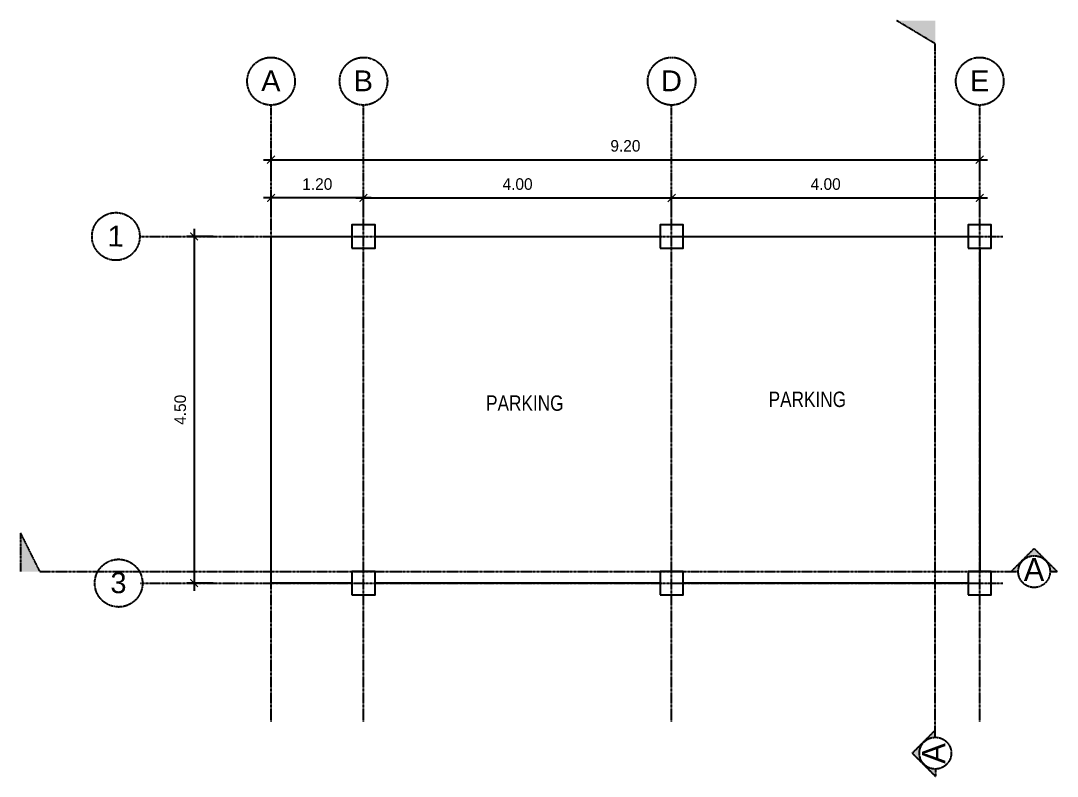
# Model space of a CAD drawing. Header units: millimetres. Extents: x 1634676 to 2610633, y -385676 to -37463.
# Drawn here: x 2343894 to 2357350, y -207196 to -197389 of the extents above; entities that cross this region are included whole.
import ezdxf

# ---------------------------------------------------------------- set-up
doc = ezdxf.new("R2010")
doc.units = ezdxf.units.MM
doc.header["$MEASUREMENT"] = 0
doc.linetypes.add('CENTERX2', pattern=[4, 2.5, -0.5, 0.5, -0.5])
doc.layers.get('0').update_dxf_attribs({"lineweight": 15})
doc.layers.get('Defpoints').update_dxf_attribs({"color": 250})
for name, color, linetype in [('A - Dimensions', 255, 'Continuous'), ('A - Grid Lines', 254, 'CENTERX2'), ('A - Section lines', 4, 'CENTERX2'), ('A - Text', 1, 'Continuous'), ('A - Walls', 7, 'Continuous'), ('S - Columns', 7, 'Continuous')]:
    doc.layers.add(name, color=color, linetype=linetype)
doc.styles.add('AR4-Arial-Chan', font='arial.ttf', dxfattribs={"width": 0.8, "height": 150})
doc.styles.get("Standard").update_dxf_attribs({"font": 'GOTHIC.TTF'})
doc.dimstyles.new('sam', dxfattribs={"dimtxt": 150, "dimasz": 100, "dimexe": 100, "dimexo": 0.0625, "dimgap": 100, "dimtad": 2, "dimtoh": 1, "dimlfac": 0.001, "dimzin": 0, "dimdsep": 46, "dimtxsty": 'Standard', "dimblk": 'ARCHTICK', "dimcen": 0.09, "dimdle": 100, "dimclrd": 1, "dimclre": 1, "dimclrt": 2, "dimadec": 0, "dimazin": 0, "dimtfac": 1, "dimtofl": 0, "dimtmove": 0, "dimatfit": 3, "dimfxl": 1, "dimtolj": 1, "dimtzin": 0, "dimarcsym": 0})

# ---------------------------------------------------------------- blocks, each defined once
blk = doc.blocks.new('_ArchTick')
at = {"color": 0, "linetype": 'ByBlock', "const_width": 0.15}
blk.add_lwpolyline([(-0.5, -0.5), (0.5, 0.5)], dxfattribs=at)
blk = doc.blocks.new('*D1850')
at = {"layer": 'A - Dimensions', "color": 1, "lineweight": -2, "transparency": 16777216}
for p, q in [((2348244, -199689), (2352444, -199689)), ((2348344, -199939), (2348344, -199589)), ((2352344, -199939), (2352344, -199589))]:
    blk.add_line(p, q, dxfattribs=at)
at = {"layer": 'Defpoints', "color": 0, "transparency": 16777216}
for p in [(2352344, -199689), (2348344, -199939), (2352344, -199939)]:
    blk.add_point(p, dxfattribs=at)
at = {"layer": 'A - Dimensions', "color": 1, "lineweight": -2, "transparency": 16777216, "xscale": 100, "yscale": 100, "zscale": 100, "rotation": 180}
blk.add_blockref('_ArchTick', (2348344, -199689), dxfattribs=at)
at = {"layer": 'A - Dimensions', "color": 1, "lineweight": -2, "transparency": 16777216, "xscale": 100, "yscale": 100, "zscale": 100}
blk.add_blockref('_ArchTick', (2352344, -199689), dxfattribs=at)
at = {"layer": 'A - Dimensions', "color": 2, "transparency": 16777216, "insert": (2350344, -199510), "char_height": 150, "attachment_point": 5}
blk.add_mtext('\\A1;4.00', dxfattribs=at)
blk = doc.blocks.new('*D1851')
at = {"layer": 'A - Dimensions', "color": 1, "lineweight": -2, "transparency": 16777216}
for p, q in [((2352244, -199689), (2356444, -199689)), ((2352344, -199939), (2352344, -199589)), ((2356344, -199939), (2356344, -199589))]:
    blk.add_line(p, q, dxfattribs=at)
at = {"layer": 'Defpoints', "color": 0, "transparency": 16777216}
for p in [(2356344, -199689), (2352344, -199939), (2356344, -199939)]:
    blk.add_point(p, dxfattribs=at)
at = {"layer": 'A - Dimensions', "color": 1, "lineweight": -2, "transparency": 16777216, "xscale": 100, "yscale": 100, "zscale": 100, "rotation": 180}
blk.add_blockref('_ArchTick', (2352344, -199689), dxfattribs=at)
at = {"layer": 'A - Dimensions', "color": 1, "lineweight": -2, "transparency": 16777216, "xscale": 100, "yscale": 100, "zscale": 100}
blk.add_blockref('_ArchTick', (2356344, -199689), dxfattribs=at)
at = {"layer": 'A - Dimensions', "color": 2, "transparency": 16777216, "insert": (2354344, -199510), "char_height": 150, "attachment_point": 5}
blk.add_mtext('\\A1;4.00', dxfattribs=at)
blk = doc.blocks.new('*D1852')
at = {"layer": 'A - Dimensions', "color": 1, "lineweight": -2, "transparency": 16777216}
for p, q in [((2346144, -200089), (2346144, -204789)), ((2346394, -200189), (2346044, -200189)), ((2346394, -204689), (2346044, -204689))]:
    blk.add_line(p, q, dxfattribs=at)
at = {"layer": 'Defpoints', "color": 0, "transparency": 16777216}
for p in [(2346394, -200189), (2346144, -204689), (2346394, -204689)]:
    blk.add_point(p, dxfattribs=at)
at = {"layer": 'A - Dimensions', "color": 1, "lineweight": -2, "transparency": 16777216, "xscale": 100, "yscale": 100, "zscale": 100}
for p, rotation in [((2346144, -200189), 90), ((2346144, -204689), 270)]:
    blk.add_blockref('_ArchTick', p, dxfattribs=dict(at, rotation=rotation))
at = {"layer": 'A - Dimensions', "color": 2, "transparency": 16777216, "insert": (2345965, -202439), "char_height": 150, "attachment_point": 5, "rotation": 90}
blk.add_mtext('\\A1;4.50', dxfattribs=at)
blk = doc.blocks.new('*D1879')
at = {"layer": 'A - Dimensions', "color": 1, "lineweight": -2, "transparency": 16777216}
for p, q in [((2348444, -199689), (2347044, -199689)), ((2347144, -199939), (2347144, -199589)), ((2348344, -199939), (2348344, -199589))]:
    blk.add_line(p, q, dxfattribs=at)
at = {"layer": 'Defpoints', "color": 0, "transparency": 16777216}
for p in [(2347144, -199689), (2347144, -199939), (2348344, -199939)]:
    blk.add_point(p, dxfattribs=at)
at = {"layer": 'A - Dimensions', "color": 1, "lineweight": -2, "transparency": 16777216, "xscale": 100, "yscale": 100, "zscale": 100, "rotation": 180}
blk.add_blockref('_ArchTick', (2347144, -199689), dxfattribs=at)
at = {"layer": 'A - Dimensions', "color": 1, "lineweight": -2, "transparency": 16777216, "xscale": 100, "yscale": 100, "zscale": 100}
blk.add_blockref('_ArchTick', (2348344, -199689), dxfattribs=at)
at = {"layer": 'A - Dimensions', "color": 2, "transparency": 16777216, "insert": (2347744, -199510), "char_height": 150, "attachment_point": 5}
blk.add_mtext('\\A1;1.20', dxfattribs=at)
blk = doc.blocks.new('*D1880')
at = {"layer": 'A - Dimensions', "color": 1, "lineweight": -2, "transparency": 16777216}
for p, q in [((2347144, -199439), (2347144, -199093)), ((2356344, -199439), (2356344, -199093)), ((2347044, -199193), (2356444, -199193))]:
    blk.add_line(p, q, dxfattribs=at)
at = {"layer": 'Defpoints', "color": 0, "transparency": 16777216}
for p in [(2356344, -199193), (2347144, -199439), (2356344, -199439)]:
    blk.add_point(p, dxfattribs=at)
at = {"layer": 'A - Dimensions', "color": 1, "lineweight": -2, "transparency": 16777216, "xscale": 100, "yscale": 100, "zscale": 100, "rotation": 180}
blk.add_blockref('_ArchTick', (2347144, -199193), dxfattribs=at)
at = {"layer": 'A - Dimensions', "color": 1, "lineweight": -2, "transparency": 16777216, "xscale": 100, "yscale": 100, "zscale": 100}
blk.add_blockref('_ArchTick', (2356344, -199193), dxfattribs=at)
at = {"layer": 'A - Dimensions', "color": 2, "transparency": 16777216, "insert": (2351744, -199014), "char_height": 150, "attachment_point": 5}
blk.add_mtext('\\A1;9.20', dxfattribs=at)

msp = doc.modelspace()

# ---------------------------------------------------------------- hatches: boundary and pattern name
at = {"layer": 'A - Section lines'}
h = msp.add_hatch(color=256, dxfattribs=at)
h.dxf.hatch_style = 1
h.paths.add_polyline_path([(2355767.357, -197689.082), (2355767.357, -197389.082), (2355267.357, -197389.082)])
h = msp.add_hatch(color=256, dxfattribs=at)
h.dxf.hatch_style = 1
h.paths.add_polyline_path([(2343894, -204539.082), (2344144, -204539.082), (2343894, -204039.082)])
h = msp.add_hatch(color=256, dxfattribs=at)
h.dxf.hatch_style = 1
h.paths.add_polyline_path([(2357050.418, -204239.082), (2356750.418, -204539.082), (2356844, -204539.082, -1), (2357256.836, -204539.082), (2357350.418, -204539.082)])
h = msp.add_hatch(color=256, dxfattribs=at)
h.dxf.hatch_style = 1
h.paths.add_polyline_path([(2355467.656, -206895.933), (2355767.222, -206595.501), (2355767.357, -206689.082, 1), (2355767.953, -207101.918), (2355768.088, -207195.5)])

# ---------------------------------------------------------------- linework, layer by layer
at = {"layer": 'A - Grid Lines'}
for p, q in [((2347144, -206489.082), (2347144, -198489.082)), ((2348344, -206489.082), (2348344, -198489.082)), ((2352344, -206489.082), (2352344, -198489.082)), ((2356344, -206489.082), (2356344, -198489.082)), ((2345444, -200189.082), (2356644, -200189.082)), ((2345444, -204689.082), (2356644, -204689.082))]:
    msp.add_line(p, q, dxfattribs=at)
at = {"layer": 'A - Grid Lines', "color": 2, "ltscale": 0.5}
for centre in [(2347144, -198174.082), (2348344, -198174.082), (2352344, -198174.082), (2356344, -198174.082), (2345129, -200189.082)]:
    msp.add_circle(centre, 309.627, dxfattribs=at)
at = {"layer": 'A - Grid Lines', "color": 40, "ltscale": 0.5, "true_color": 0xf8d731}
msp.add_circle((2345164.96, -204688.975), 309.627, dxfattribs=at)
at = {"layer": 'A - Section lines'}
for p, q in [((2355767.357, -197689.082), (2355267.357, -197389.082)), ((2355767.357, -206689.082), (2355767.357, -197689.082)), ((2343894, -204539.082), (2343894, -204039.082)), ((2344144, -204539.082), (2343894, -204039.082)), ((2357050.418, -204239.082), (2356750.418, -204539.082)), ((2357050.418, -204239.082), (2357350.418, -204539.082)), ((2344144, -204539.082), (2356844, -204539.082)), ((2357256.836, -204539.082), (2357350.418, -204539.082)), ((2355467.656, -206895.933), (2355767.222, -206595.501)), ((2355767.357, -206689.082), (2355767.222, -206595.501)), ((2355467.656, -206895.933), (2355768.088, -207195.5)), ((2355767.953, -207101.918), (2355768.088, -207195.5))]:
    msp.add_line(p, q, dxfattribs=at)
at = {"layer": 'A - Section lines', "ltscale": 0.5}
for centre in [(2357050.418, -204539.082), (2355767.655, -206895.5)]:
    msp.add_circle(centre, 206.418, dxfattribs=at)
at = {"layer": 'A - Walls', "color": 0}
for points in [[(2348194, -204689.082), (2347144, -204689.082), (2347144, -200189.082), (2348194, -200189.082)], [(2348494, -200189.082), (2352194, -200189.082)], [(2352494, -200189.082), (2356194, -200189.082)], [(2356344, -200339.082), (2356344, -204539.082)], [(2352194, -204689.082), (2348494, -204689.082)], [(2356194, -204689.082), (2352494, -204689.082)]]:
    msp.add_lwpolyline(points, dxfattribs=at)
at = {"layer": 'S - Columns', "color": 0}
for points in [[(2348194, -200339.082), (2348494, -200339.082), (2348494, -200039.082), (2348194, -200039.082)], [(2352194, -200339.082), (2352494, -200339.082), (2352494, -200039.082), (2352194, -200039.082)], [(2356194, -200339.082), (2356494, -200339.082), (2356494, -200039.082), (2356194, -200039.082)], [(2348194, -204839.082), (2348494, -204839.082), (2348494, -204539.082), (2348194, -204539.082)], [(2352194, -204839.082), (2352494, -204839.082), (2352494, -204539.082), (2352194, -204539.082)], [(2356194, -204839.082), (2356494, -204839.082), (2356494, -204539.082), (2356194, -204539.082)]]:
    msp.add_lwpolyline(points, close=True, dxfattribs=at)

# ---------------------------------------------------------------- texts
at = {"layer": 'A - Grid Lines', "char_height": 270, "width": 848.15388, "attachment_point": 2, "rotation": 359.459328}
for s, insert in [('{\\f@Arial Unicode MS|b0|i0|c0|p34;\\C3;A}', (2347143.135, -198034.026)), ('{\\f@Arial Unicode MS|b0|i0|c0|p34;\\C3;B}', (2348343.135, -198034.026)), ('{\\f@Arial Unicode MS|b0|i0|c0|p34;\\C3;D}', (2352343.135, -198034.026)), ('{\\f@Arial Unicode MS|b0|i0|c0|p34;\\C3;E}', (2356343.135, -198034.026))]:
    msp.add_mtext(s, dxfattribs=dict(at, insert=insert))
at = {"layer": 'A - Grid Lines', "color": 2, "insert": (2345128.135, -200049.026), "char_height": 270, "width": 848.15388, "attachment_point": 2, "rotation": 359.459328}
msp.add_mtext('{\\f@Arial Unicode MS|b0|i0|c0|p34;\\C3;1}', dxfattribs=at)
at = {"layer": 'A - Grid Lines', "color": 40, "true_color": 0xf8d731, "insert": (2345164.095, -204548.918), "char_height": 270, "width": 848.15388, "attachment_point": 2, "rotation": 359.459328}
msp.add_mtext('{\\f@Arial Unicode MS|b0|i0|c0|p34;\\C3;3}', dxfattribs=at)
at = {"layer": 'A - Section lines', "insert": (2356914.801, -204363.115), "char_height": 300, "attachment_point": 1}
msp.add_mtext_dynamic_manual_height_columns('A', width=190, gutter_width=17.5, heights=[0], dxfattribs=at)
at = {"layer": 'A - Section lines', "insert": (2355896.237, -207033.159), "char_height": 300, "attachment_point": 7, "rotation": 90.0826848}
msp.add_mtext_dynamic_manual_height_columns('A', width=190, gutter_width=17.5, heights=[0], dxfattribs=at)
at = {"layer": 'A - Text', "char_height": 200, "width": 5.820766091346741e-11, "attachment_point": 2, "style": 'AR4-Arial-Chan'}
for insert in [(2350438.069, -202251.957), (2354106.069, -202202.957)]:
    msp.add_mtext('PARKING', dxfattribs=dict(at, insert=insert))

# ---------------------------------------------------------------- dimensions: what is measured, and where the dimension line sits
at = {"layer": 'A - Dimensions', "color": 9, "true_color": 0xc7c8ca}
for base, p1, p2, picture, middle in [((2356344, -199193.181), (2347144, -199439.082), (2356344, -199439.082), '*D1880', (2351744, -199014.408)), ((2347144, -199689.082), (2348344, -199939.082), (2347144, -199939.082), '*D1879', (2347744, -199510.309))]:
    dim = msp.add_linear_dim(base=base, p1=p1, p2=p2, dimstyle='sam', dxfattribs=at)
    dim.commit()
    dim.dimension.update_dxf_attribs({"geometry": picture, "text_midpoint": middle})
at = {"layer": 'A - Dimensions', "color": 0}
for base, p1, p2, picture, middle in [((2352344, -199689.082), (2348344, -199939.082), (2352344, -199939.082), '*D1850', (2350344, -199510.309)), ((2356344, -199689.082), (2352344, -199939.082), (2356344, -199939.082), '*D1851', (2354344, -199510.309))]:
    dim = msp.add_linear_dim(base=base, p1=p1, p2=p2, dimstyle='sam', dxfattribs=at)
    dim.commit()
    dim.dimension.update_dxf_attribs({"geometry": picture, "text_midpoint": middle})
dim = msp.add_linear_dim(base=(2346144, -204689.082), p1=(2346394, -200189.082), p2=(2346394, -204689.082), angle=90, dimstyle='sam', dxfattribs=at)
dim.commit()
dim.dimension.update_dxf_attribs({"geometry": '*D1852', "text_midpoint": (2345965.227, -202439.082)})

doc.saveas('drawing.dxf')
